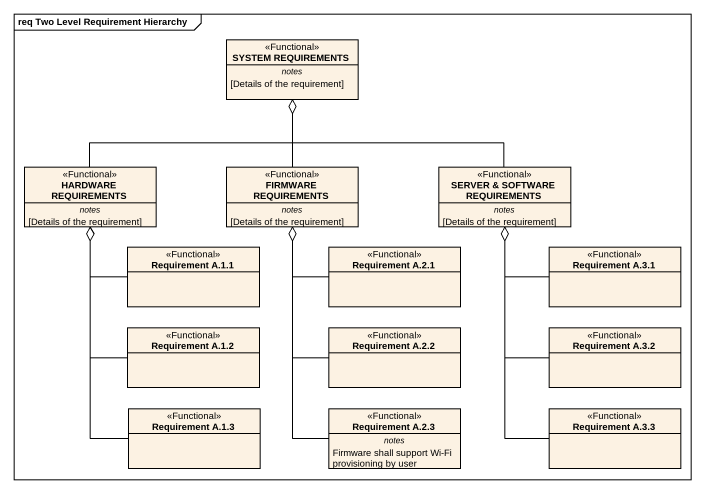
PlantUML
@startuml
mainframe req Two Level Requirement Hierarchy
hide circle
hide empty members
class "SYSTEM REQUIREMENTS" as SYSTEM_REQUIREMENTS <<Functional>> {
  -- notes --
  [Details of the requirement]
}
class "HARDWARE REQUIREMENTS" as HARDWARE_REQUIREMENTS <<Functional>> {
  -- notes --
  [Details of the requirement]
}
class "FIRMWARE REQUIREMENTS" as FIRMWARE_REQUIREMENTS <<Functional>> {
  -- notes --
  [Details of the requirement]
}
class "SERVER & SOFTWARE REQUIREMENTS" as SERVER_SOFTWARE_REQUIREMENTS <<Functional>> {
  -- notes --
  [Details of the requirement]
}
class "Requirement A.1.1" as Requirement_A_1_1 <<Functional>>
class "Requirement A.2.1" as Requirement_A_2_1 <<Functional>>
class "Requirement A.3.1" as Requirement_A_3_1 <<Functional>>
class "Requirement A.1.2" as Requirement_A_1_2 <<Functional>>
class "Requirement A.2.2" as Requirement_A_2_2 <<Functional>>
class "Requirement A.3.2" as Requirement_A_3_2 <<Functional>>
class "Requirement A.1.3" as Requirement_A_1_3 <<Functional>>
class "Requirement A.2.3" as Requirement_A_2_3 <<Functional>> {
  -- notes --
  Firmware shall support Wi-Fi provisioning by user
}
class "Requirement A.3.3" as Requirement_A_3_3 <<Functional>>
HARDWARE_REQUIREMENTS -up-o SYSTEM_REQUIREMENTS
FIRMWARE_REQUIREMENTS -up-o SYSTEM_REQUIREMENTS
SERVER_SOFTWARE_REQUIREMENTS -left-o SYSTEM_REQUIREMENTS
Requirement_A_1_1 -up-o HARDWARE_REQUIREMENTS
Requirement_A_2_1 -up-o FIRMWARE_REQUIREMENTS
Requirement_A_3_1 -up-o SERVER_SOFTWARE_REQUIREMENTS
Requirement_A_1_2 -up-o HARDWARE_REQUIREMENTS
Requirement_A_2_2 -up-o FIRMWARE_REQUIREMENTS
Requirement_A_3_2 -up-o SERVER_SOFTWARE_REQUIREMENTS
Requirement_A_1_3 -up-o HARDWARE_REQUIREMENTS
Requirement_A_2_3 -up-o FIRMWARE_REQUIREMENTS
Requirement_A_3_3 -up-o SERVER_SOFTWARE_REQUIREMENTS
@enduml
